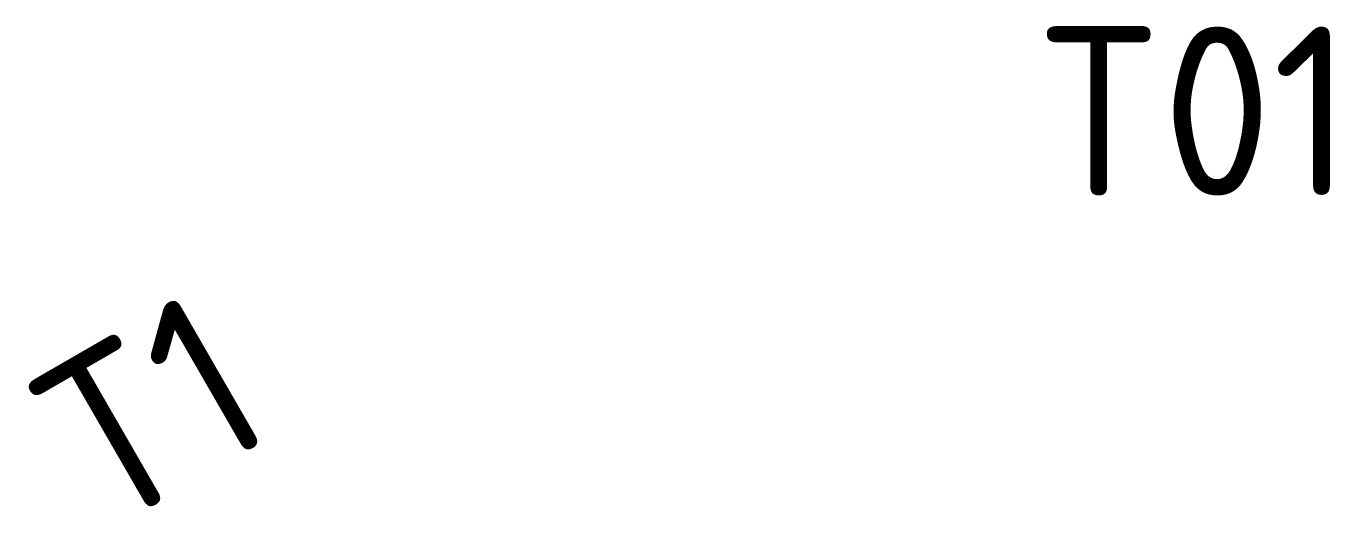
# Model space of a CAD drawing. Header units: metres. Extents: x -1.3 to 12.6, y -1 to 4.1.
import ezdxf
from ezdxf.enums import TextEntityAlignment as Align

# ---------------------------------------------------------------- set-up
doc = ezdxf.new("R2010")
doc.units = ezdxf.units.M
doc.styles.add('ISO', font='iso3098.shx')

msp = doc.modelspace()

# ---------------------------------------------------------------- texts
at = {"color": 0, "linetype": 'ByBlock', "lineweight": -2, "transparency": 16777216, "style": 'ISO'}
msp.add_attdef('T01', (9.461, 2.304), 'v01', height=1.8, dxfattribs=at)
msp.add_attdef('T1', text='v1', height=1.8, rotation=30, dxfattribs=at).set_placement((0, 0), align=Align.MIDDLE_CENTER)

doc.saveas('drawing.dxf')
